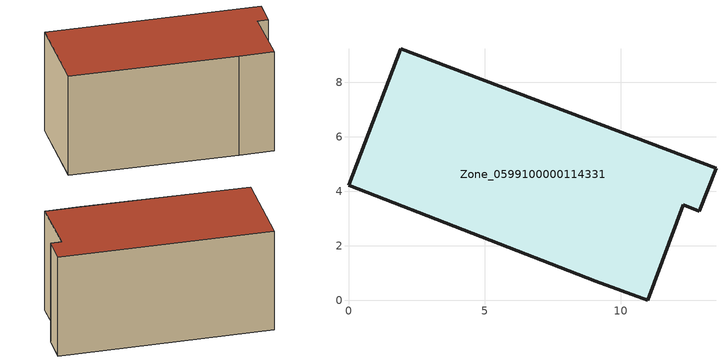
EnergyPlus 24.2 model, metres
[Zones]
Zone_0599100000114331
 floor ground (C_G): 10.98,0 9.08,0.7 0,4.21 1.93,9.23 13.49,4.85 12.87,3.27 12.28,3.5 z0
 wall outside (C_F): 9.08,0.7 10.98,0 12.28,3.5 12.87,3.27 13.49,4.85 1.93,9.23 0,4.21 9.08,0.7 z0:6.19
 roof outside (C_R): 13.49,4.85 1.93,9.23 0,4.21 9.08,0.7 10.98,0 12.28,3.5 12.87,3.27 z6.19
[BUILDING]
Pand.0599100000114331: North Axis=0; Terrain=City; Loads Convergence Tolerance Value=0.04; Temperature Convergence Tolerance Value=0.4; Solar Distribution=FullExterior; Maximum Number of Warmup Days=25; Minimum Number of Warmup Days=1
[Site:Location]
Rotterdam.The.Hague.AP_ZH_NLD Design_Conditions: Latitude=51.96; Longitude=4.45; Time Zone=1; Elevation=-4.5
[SITE:GROUNDTEMPERATURE:BUILDINGSURFACE]
18, 18, 18, 18, 18, 18, 18, 18, 18, 18, 18, 18
[MATERIAL] Thermal Absorptance=0.9; Solar Absorptance=0.7; Visible Absorptance=0.7
Name | Roughness | Thickness | Conductivity | Density | Specific Heat
G.TI.1946 | MediumSmooth | 0.15 | 1 | 540 | 1210
F.TI.1946 | Rough | 0.3 | 0.857143 | 1920 | 840
R.TI.1946 | MediumRough | 0.2 | 0.1 | 1500 | 1000
[CONSTRUCTION]
C_G: G.TI.1946
C_F: F.TI.1946
C_R: R.TI.1946
[ZONE]
Zone_0599100000114331: Type=1; Multiplier=1; Ceiling Height=Autocalculate; Volume=Autocalculate; Floor Area=autocalculate; Part of Total Floor Area=Yes
[ZONEINFILTRATION:DESIGNFLOWRATE]
Infil_Zone_0599100000114331: Zone or ZoneList or Space or SpaceList=Zone_0599100000114331; Schedule=AlwaysOn; Design Flow Rate Calculation Method=Flow/Area; Flow Rate per Floor Area=0.003; Constant Term Coefficient=1; Temperature Term Coefficient=0; Velocity Term Coefficient=0; Velocity Squared Term Coefficient=0
[HVACTEMPLATE:ZONE:IDEALLOADSAIRSYSTEM]
Zone_0599100000114331: Maximum Heating Supply Air Temperature=50; Minimum Cooling Supply Air Temperature=13; Maximum Heating Supply Air Humidity Ratio=0.0156; Minimum Cooling Supply Air Humidity Ratio=0.0077; Heating Limit=NoLimit; Cooling Limit=NoLimit; Dehumidification Control Type=ConstantSensibleHeatRatio; Cooling Sensible Heat Ratio=0.7; Dehumidification Setpoint=60; Humidification Control Type=None; Humidification Setpoint=30; Outdoor Air Method=None; Outdoor Air Flow Rate per Person=0.00944; Outdoor Air Flow Rate per Zone Floor Area=0; Outdoor Air Flow Rate per Zone=0; Demand Controlled Ventilation Type=None; Outdoor Air Economizer Type=NoEconomizer; Heat Recovery Type=None; Sensible Heat Recovery Effectiveness=0.7; Latent Heat Recovery Effectiveness=0.65
[ZONECONTROL:THERMOSTAT]
ThermostatControl_Zone_0599100000114331: Zone or ZoneList=Zone_0599100000114331; Control Type Schedule=DualSetpointControlType; Control 1=Thermostat_Zone_0599100000114331; Temperature Difference Between Cutout And Setpoint=0
[THERMOSTATSETPOINT:DUALSETPOINT]
Thermostat_Zone_0599100000114331: Heating Setpoint Temperature Schedule=HeatingSetpoint_Zone_0599100000114331; Cooling Setpoint Temperature Schedule=CoolingSetpoint_Zone_0599100000114331
[SCHEDULE:COMPACT]
HeatingSetpoint_Zone_0599100000114331: Through: 12/31, For: AllDays, Until: 24:00, 21
CoolingSetpoint_Zone_0599100000114331: Through: 12/31, For: AllDays, Until: 24:00, 24
DualSetpointControlType: Through: 12/31, For: AllDays, Until: 24:00, 4
AlwaysOn: Through: 12/31, For: AllDays, Until: 24:00, 1
